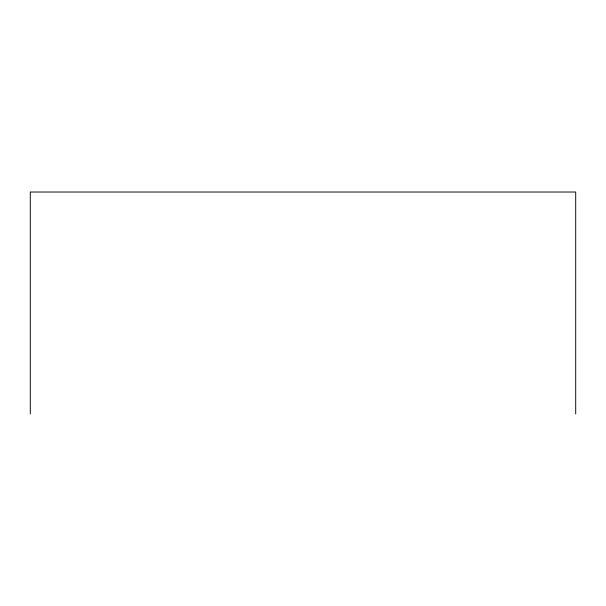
<?xml version="1.0" encoding="UTF-8"?>
<svg xmlns="http://www.w3.org/2000/svg" width="606" height="606" viewBox="0 0 606 606"><rect width="100%" height="100%" fill="white"/><g stroke="black" fill="none" stroke-linecap="round" stroke-linejoin="round"><path stroke-width="0.91" d="M575.7 413.974L575.7 192.026L30.3 192.026L30.3 413.974"/></g></svg>
